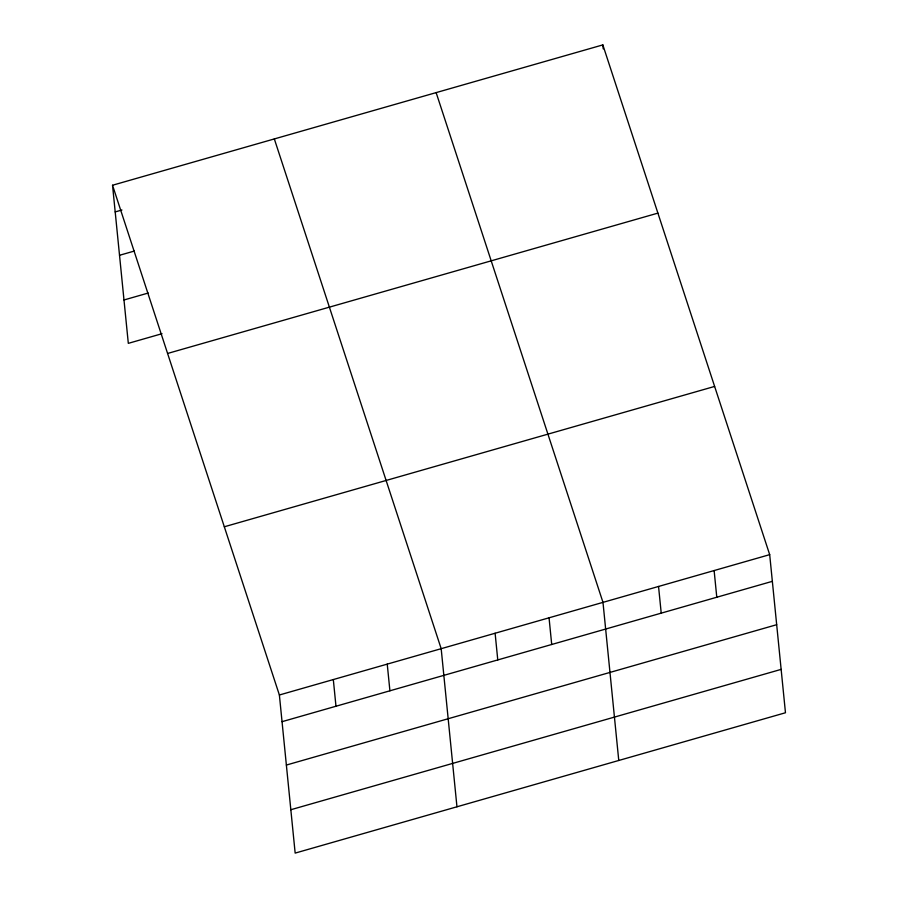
<?xml version="1.0" encoding="UTF-8"?>
<svg xmlns="http://www.w3.org/2000/svg" width="898" height="898" viewBox="0 0 898 898"><rect width="100%" height="100%" fill="white"/><g stroke="black" fill="none" stroke-linecap="round" stroke-linejoin="round"><path stroke-width="1.35" d="M112.531 185.246L602.839 44.9L769.687 554.65L785.469 712.754L295.161 853.1L279.379 694.996L112.531 185.246L128.313 343.35L162.022 333.697M115.191 211.928L121.937 209.997M119.524 255.29L134.352 251.047M123.98 299.977L148.249 293.029M167.589 353.464L657.908 213.118M224.32 526.778L714.628 386.432M279.379 694.996L769.687 554.65M282.039 721.678L772.359 581.332M286.372 765.051L776.68 624.705M290.829 809.727L781.148 669.38M436.136 92.617L602.985 602.367L618.767 760.471M274.328 138.932L441.176 648.682L456.959 806.786M714.123 570.556L716.784 597.237M658.548 586.461L661.22 613.143M602.839 44.9L603.243 48.907M549.048 617.813L551.709 644.495M495.112 633.247L497.773 659.929M387.24 664.127L389.912 690.809M333.315 679.562L335.975 706.243"/></g></svg>
